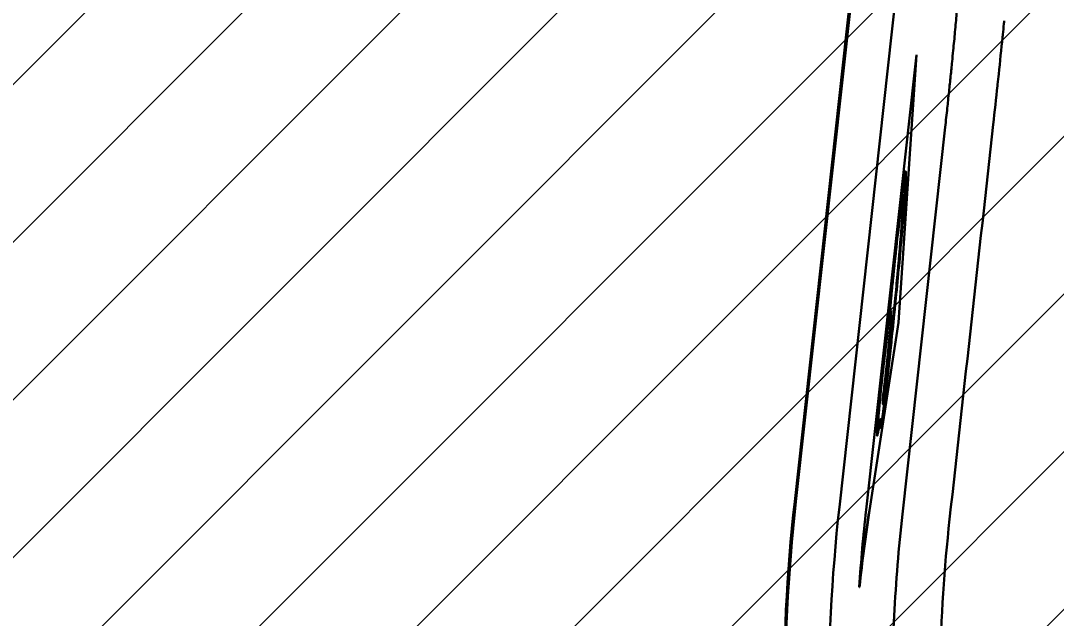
# Model space of a CAD drawing. Header units: millimetres. Extents: x 14 to 2348, y 26 to 1654.
# Drawn here: x 439.1 to 501.1, y 1035.6 to 1071.4 of the extents above; entities that cross this region are included whole.
import ezdxf

# ---------------------------------------------------------------- set-up
doc = ezdxf.new("R2010")
doc.units = ezdxf.units.MM
doc.header["$LTSCALE"] = 4
for name, color, linetype, lineweight in [('可見邊線(ISO)', 7, 'Continuous', 30), ('標註(ISO)', 7, 'Continuous', 9), ('草圖幾何圖形(ISO)', 7, 'Continuous', 30)]:
    doc.layers.add(name, color=color, linetype=linetype, lineweight=lineweight)
doc.layers.add('填充線', color=7, linetype='Continuous', lineweight=9, true_color=0x1e1e47)
doc.styles.add('temp', font='')
doc.styles.get('temp').set_extended_font_data('PMingLiU')
doc.dimstyles.new('工研院N500', dxfattribs={"dimscale": 4, "dimtxt": 3, "dimasz": 2.5, "dimexe": 1, "dimexo": 1, "dimgap": 0.762, "dimtad": 1, "dimdec": 3, "dimrnd": 1e-08, "dimdsep": 46, "dimtxsty": 'temp', "dimcen": 0.09, "dimdle": 10, "dimclrd": 1, "dimclre": 1, "dimclrt": 7, "dimazin": 2, "dimtfac": 0.666667, "dimtdec": 3, "dimtmove": 0, "dimatfit": 3, "dimfxl": 1, "dimtolj": 1, "dimlwd": 15, "dimlwe": 15, "dimarcsym": 0})

# ---------------------------------------------------------------- blocks, each defined once
blk = doc.blocks.new('*D74')
at = {"layer": 'Defpoints', "color": 0, "linetype": 'Continuous', "transparency": 16777216}
for p in [(292.631, 1090.8), (528.152, 981.463), (528.152, 841.162), (421.12, 751.351)]:
    blk.add_point(p, dxfattribs=at)
at = {"layer": '標註(ISO)', "color": 1, "linetype": 'Continuous', "lineweight": 15, "transparency": 16777216}
for p, q in [((528.152, 985.463), (528.152, 1188.366)), ((418.056, 748.78), (262.178, 617.983))]:
    blk.add_line(p, q, dxfattribs=at)
blk.add_arc((528.152, 841.162), 343.204, 91.6695, 218.3305, dxfattribs=at)
at = {"layer": '標註(ISO)', "color": 1, "linetype": 'Continuous', "transparency": 16777216}
for points in [[(518.129, 1185.887), (518.177, 1182.554), (528.152, 1184.366)], [(260.219, 629.36), (257.635, 627.255), (265.242, 620.554)]]:
    blk.add_solid(points, dxfattribs=at)
at = {"layer": '標註(ISO)', "color": 7, "linetype": 'Continuous', "lineweight": 18, "transparency": 16777216, "insert": (196.505, 980.858), "char_height": 12, "attachment_point": 1, "rotation": 65, "style": 'temp'}
blk.add_mtext('\\A1;130°', dxfattribs=at)
blk = doc.blocks.new('*D76')
at = {"layer": 'Defpoints', "color": 0, "linetype": 'Continuous', "transparency": 16777216}
for p in [(384.256, 1106.692), (528.152, 983.117), (528.152, 981.017), (526.996, 979.264)]:
    blk.add_point(p, dxfattribs=at)
at = {"layer": '標註(ISO)', "color": 1, "linetype": 'Continuous', "lineweight": 15, "transparency": 16777216}
blk.add_line((524.794, 975.924), (420.78, 818.179), dxfattribs=at)
blk.add_arc((528.152, 981.017), 191.051, 92.99933, 233.60067, dxfattribs=at)
at = {"layer": '標註(ISO)', "color": 1, "linetype": 'Continuous', "transparency": 16777216}
for points in [[(518.112, 1173.472), (518.199, 1170.14), (528.152, 1172.067)], [(415.734, 828.607), (413.827, 825.873), (422.982, 821.519)]]:
    blk.add_solid(points, dxfattribs=at)
at = {"layer": '標註(ISO)', "color": 7, "linetype": 'Continuous', "lineweight": 18, "transparency": 16777216, "insert": (323.589, 1021.666), "char_height": 12, "attachment_point": 1, "rotation": 73.3, "style": 'temp'}
blk.add_mtext('\\A1;146.6°', dxfattribs=at)

msp = doc.modelspace()

# ---------------------------------------------------------------- hatches: boundary and pattern name
at = {"layer": '填充線'}
h = msp.add_hatch(dxfattribs=at)
h.set_pattern_fill('ANSI31', color=256, scale=53.34, style=0)
h.set_pattern_definition([(45, (-13.047, 389.5956), (-4.714634, 4.714634), [])])
edge = h.paths.add_edge_path()
edge.add_arc((421.12008, 751.35132), 140, 73.4166874, 220)
edge.add_arc((528.3663, 841.34159), 280, -40, 220, ccw=False)
edge.add_arc((635.61252, 751.35132), 140, 320, 466.5833126)
edge.add_arc((528.3663, 841.34159), 80.5, 33.2916563, 146.7083437)

# ---------------------------------------------------------------- linework, layer by layer
at = {"layer": '可見邊線(ISO)'}
for p, q in [((494.15492, 1121.67074), (485.40549, 1042.62418)), ((485.47837, 1042.61612), (494.22869, 1121.67074)), ((488.08118, 1042.29136), (496.45244, 1117.92143)), ((492.69132, 1069.33265), (489.67863, 1042.11454)), ((491.61104, 1053.33065), (492.69132, 1069.33265)), ((492.70541, 1069.33265), (491.62513, 1053.33065)), ((492.69132, 1069.33265), (492.70541, 1069.33265)), ((494.4157, 1065.00989), (491.85482, 1041.87366)), ((491.89832, 1060.88796), (491.91241, 1060.88796)), ((489.87645, 1042.09264), (491.61104, 1053.33065)), ((491.62513, 1053.33065), (489.8903, 1042.09111)), ((491.04203, 1053.32954), (491.05612, 1053.32954)), ((491.61104, 1053.33065), (491.62513, 1053.33065)), ((490.68347, 1048.4411), (490.69756, 1048.4411)), ((490.52417, 1047.55229), (490.53827, 1047.55229)), ((489.27266, 1037.50645), (489.28669, 1037.50645))]:
    msp.add_line(p, q, dxfattribs=at)
for centre, radius, start, end in [((592.47857, 1030.77258), 107.72699, 173.6838118, 187.501252), ((592.47857, 1030.77258), 107.65367, 173.6838118, 187.501252), ((592.47847, 1030.7359), 105.03486, 173.6837967, 187.5012503), ((592.47848, 1030.7359), 103.42766, 173.6837973, 176.2466386)]:
    msp.add_arc(centre, radius, start, end, dxfattribs=at)
for centre, major_axis, ratio, start_param, end_param in [((496.84051, 1065.24893), (1.93078, 17.44361), 0.02617685, 5.02447097, 5.06219108), ((496.83761, 1065.23259), (1.93564, 17.48749), 0.02617716, 4.84897184, 4.88500494), ((497.18216, 1066.23556), (1.34948, 12.37325), 0.01829347, 4.81569072, 4.82191138), ((592.47847, 1026.22613), (-0.01127, -103.91721), 0.99905785, 4.55921353, 4.60373188), ((592.47847, 1026.22673), (-0.01127, -103.90318), 0.99905785, 4.55921353, 4.60372303)]:
    msp.add_ellipse(centre, major_axis=major_axis, ratio=ratio, start_param=start_param, end_param=end_param, dxfattribs=at)
for points, knots in [([(494.4157, 1065.00989), (494.45773, 1065.38962), (494.51596, 1065.92237), (494.59227, 1066.634), (494.66019, 1067.27516), (494.74142, 1068.05654), (494.82391, 1068.8699), (494.89282, 1069.56596), (494.93193, 1069.96944), (494.96742, 1070.33964), (495.00301, 1070.71511), (495.05359, 1071.26206), (495.08601, 1071.62285), (495.11457, 1071.94612), (495.14018, 1072.2403), (495.17709, 1072.67803), (495.20135, 1072.97831), (495.22338, 1073.25873), (495.24235, 1073.50686), (495.265, 1073.82013), (495.28353, 1074.09403), (495.29754, 1074.31766), (495.3082, 1074.50311), (495.31668, 1074.66544), (495.32118, 1074.76381), (495.32323, 1074.81248)], [0, 0, 0, 0, 0.0903732, 0.12674796, 0.17067694, 0.2452693, 0.31828132, 0.37537814, 0.42599831, 0.42628606, 0.4761967, 0.53003816, 0.58388093, 0.58524662, 0.63050303, 0.67754144, 0.73187261, 0.73802969, 0.78234071, 0.82813653, 0.86901751, 0.90653471, 0.9380855, 0.96788762, 1, 1, 1, 1]), ([(497.93118, 1071.17958), (497.93426, 1071.2119), (497.93734, 1071.24418), (497.94351, 1071.30867), (497.9466, 1071.34088), (497.94968, 1071.37305)], [0, 0, 0, 0, 0.0148093487, 0.0148093487, 0.0296187928, 0.0296187928, 0.0296187928, 0.0296187928]), ([(497.84947, 1070.3838), (497.85254, 1070.41271), (497.85562, 1070.4416), (497.86176, 1070.49925), (497.86483, 1070.528), (497.8679, 1070.55673)], [0.0000010475, 0.0000010475, 0.0000010475, 0.0000010475, 0.0130505413, 0.0130505413, 0.0260608128, 0.0260608128, 0.0260608128, 0.0260608128]), ([(490.90555, 1052.35275), (490.9056, 1052.3532), (490.90565, 1052.35365), (490.90691, 1052.36564), (490.90814, 1052.37807), (490.9169, 1052.47142), (490.92082, 1052.51239), (490.93947, 1052.70344), (490.95058, 1052.8231), (490.96876, 1053.0146), (490.97964, 1053.12592), (491.0557, 1053.91293), (491.07234, 1054.08607), (491.10858, 1054.45542), (491.11989, 1054.5685), (491.19007, 1055.26742), (491.21796, 1055.55297), (491.29506, 1056.29415), (491.30948, 1056.43248), (491.35024, 1056.82554), (491.36359, 1056.95584), (491.41672, 1057.45218), (491.42869, 1057.56715), (491.46118, 1057.85904), (491.46468, 1057.8906), (491.47369, 1057.97224), (491.47777, 1058.00919), (491.48552, 1058.07918), (491.48941, 1058.1143), (491.51316, 1058.32791), (491.52006, 1058.38765), (491.55967, 1058.73475), (491.56939, 1058.82153), (491.59192, 1059.02402), (491.59653, 1059.06622), (491.65972, 1059.58972), (491.69985, 1059.91375), (491.74996, 1060.32783), (491.75874, 1060.39932), (491.77321, 1060.51992), (491.77938, 1060.57144), (491.7945, 1060.6916), (491.79854, 1060.7171), (491.81048, 1060.79998), (491.81499, 1060.83283), (491.83432, 1060.9765), (491.8466, 1061.06766), (491.86634, 1061.2097), (491.8745, 1061.26903), (491.89406, 1061.41449), (491.90955, 1061.52999), (491.93932, 1061.73425), (491.94757, 1061.77914), (491.97628, 1061.92665), (491.9996, 1062.06457), (492.03521, 1062.27134), (492.04517, 1062.32596), (492.063, 1062.38923), (492.06105, 1062.32417), (492.06316, 1062.05844), (492.06835, 1062.01995), (492.04239, 1061.53301), (492.03663, 1061.38553), (492.01973, 1061.11392), (492.01019, 1060.99151), (491.98162, 1060.60724), (491.97727, 1060.52733), (491.95107, 1060.15624), (491.94099, 1060.04128), (491.91097, 1059.6849), (491.90554, 1059.61644), (491.85212, 1058.96316), (491.83389, 1058.75221), (491.77933, 1058.13011), (491.72003, 1057.44332), (491.64307, 1056.60719), (491.5741, 1055.90643), (491.43505, 1054.48357), (491.4184, 1054.30297), (491.34172, 1053.54084), (491.25643, 1052.7344), (491.19368, 1052.13374), (491.16111, 1051.82194), (491.14042, 1051.62566), (491.13891, 1051.61147), (491.13364, 1051.56155), (491.13171, 1051.54315), (491.12374, 1051.46738), (491.12355, 1051.46542), (491.11992, 1051.43294), (491.1181, 1051.41664), (491.11221, 1051.36342), (491.10812, 1051.32617), (491.09897, 1051.24368), (491.09396, 1051.19832), (491.08233, 1051.0932), (491.07323, 1051.01087), (491.05171, 1050.81713), (491.04881, 1050.7926), (491.02628, 1050.59974), (491.01362, 1050.49087), (490.98889, 1050.27823), (490.97352, 1050.14576), (490.95558, 1049.99342), (490.9508, 1049.95485), (490.91437, 1049.65289), (490.90889, 1049.60733), (490.89344, 1049.47925), (490.89115, 1049.46025), (490.86533, 1049.24604), (490.84504, 1049.07708), (490.82882, 1048.94348), (490.82584, 1048.9192), (490.81505, 1048.82897), (490.81016, 1048.7877), (490.79989, 1048.70148), (490.79541, 1048.66415), (490.78727, 1048.5991), (490.78605, 1048.59229), (490.77841, 1048.53875), (490.7747, 1048.51108), (490.76555, 1048.4452), (490.76293, 1048.42681), (490.7542, 1048.36446), (490.75078, 1048.33967), (490.74078, 1048.26781), (490.73839, 1048.25083), (490.72425, 1048.1494), (490.7172, 1048.09881), (490.7047, 1048.00926), (490.69923, 1047.96975), (490.69205, 1047.91844), (490.69007, 1047.90433), (490.67698, 1047.81095), (490.6717, 1047.77348), (490.65421, 1047.64672), (490.65372, 1047.64264), (490.64109, 1047.57139), (490.63302, 1047.52581), (490.61916, 1047.44711), (490.6136, 1047.41596), (490.60416, 1047.36225), (490.60041, 1047.34084), (490.58972, 1047.28029), (490.58794, 1047.27095), (490.58122, 1047.23266), (490.57826, 1047.21494), (490.56679, 1047.14753), (490.56124, 1047.1158), (490.55507, 1047.0898), (490.55406, 1047.08992), (490.55006, 1047.08096), (490.54823, 1047.07469), (490.54468, 1047.0624), (490.54307, 1047.05678), (490.5397, 1047.04688), (490.53817, 1047.04273), (490.53302, 1047.02663), (490.53187, 1047.02007), (490.52802, 1047.01509), (490.52606, 1047.01639), (490.52304, 1047.01927), (490.52244, 1047.02013), (490.51988, 1047.0205), (490.51844, 1047.01791), (490.51279, 1047.0135), (490.51403, 1047.02542), (490.51304, 1047.0497), (490.51261, 1047.05526), (490.51056, 1047.08876), (490.50935, 1047.11634), (490.50783, 1047.1522), (490.50778, 1047.16115), (490.50689, 1047.18062), (490.5062, 1047.1833), (490.50514, 1047.19805), (490.50675, 1047.2108), (490.51649, 1047.38082), (490.52025, 1047.44196), (490.52202, 1047.48309), (490.52273, 1047.50891), (490.52315, 1047.52002), (490.52303, 1047.52451), (490.52366, 1047.5387), (490.52405, 1047.54477), (490.52428, 1047.55041), (490.52431, 1047.55173), (490.52418, 1047.55247), (490.52408, 1047.55229), (490.52369, 1047.55042), (490.5234, 1047.54867), (490.52223, 1047.54059), (490.52108, 1047.53176), (490.51591, 1047.49149), (490.51415, 1047.47673), (490.50658, 1047.42402), (490.50463, 1047.41106), (490.49647, 1047.35153), (490.49201, 1047.31731), (490.47991, 1047.23113), (490.47781, 1047.22545), (490.4641, 1047.15105), (490.45308, 1047.07905), (490.44057, 1047.00574), (490.43908, 1046.99687), (490.42614, 1046.91927), (490.41334, 1046.8426), (490.3952, 1046.73569), (490.39368, 1046.73553), (490.3835, 1046.70315), (490.38231, 1046.69845), (490.37663, 1046.67952), (490.37426, 1046.67499), (490.36633, 1046.63769), (490.36233, 1046.61152), (490.35208, 1046.55635), (490.35187, 1046.57048), (490.34798, 1046.58038), (490.34631, 1046.57547), (490.34245, 1046.56836), (490.34108, 1046.56696), (490.34046, 1046.58918), (490.34282, 1046.6141), (490.34457, 1046.68565), (490.34477, 1046.70541), (490.34744, 1046.79699), (490.34968, 1046.8395), (490.35115, 1046.8926), (490.35127, 1046.90413), (490.3528, 1047.01412), (490.36001, 1047.08204), (490.3799, 1047.3488), (490.38409, 1047.40283), (490.39192, 1047.50888), (490.39611, 1047.56533), (490.40378, 1047.66175), (490.40344, 1047.66186), (490.40553, 1047.69345), (490.40665, 1047.70836), (490.41234, 1047.77201), (490.41727, 1047.82005), (490.42143, 1047.86272), (490.42207, 1047.86961), (490.43601, 1048.01961), (490.44969, 1048.15775), (490.46801, 1048.35622), (490.47116, 1048.39134), (490.48477, 1048.53614), (490.49355, 1048.62022), (490.50861, 1048.77332), (490.51362, 1048.82925), (490.51832, 1048.88646), (490.51905, 1048.8951), (490.52124, 1048.91848), (490.5225, 1048.93028), (490.52419, 1048.94634), (490.52465, 1048.95072), (490.52527, 1048.95704), (490.52549, 1048.95932), (490.52585, 1048.96346), (490.52596, 1048.96509), (490.52611, 1048.96795), (490.52611, 1048.96894), (490.52588, 1048.97065), (490.52543, 1048.9697), (490.52477, 1048.96928), (490.52454, 1048.96944), (490.52449, 1048.97195), (490.52452, 1048.97324), (490.52475, 1048.977), (490.52491, 1048.97904), (490.5254, 1048.98453), (490.52572, 1048.98784), (490.52669, 1048.99735), (490.52743, 1049.00418), (490.52971, 1049.0246), (490.53143, 1049.0395), (490.53444, 1049.06612), (490.53563, 1049.07683), (490.54062, 1049.12454), (490.54134, 1049.13828), (490.55865, 1049.30153), (490.56512, 1049.36086), (490.58046, 1049.5024), (490.58931, 1049.58908), (490.60404, 1049.72879), (490.60977, 1049.78257), (490.62313, 1049.90858), (490.63068, 1049.98172), (490.64428, 1050.10979), (490.65079, 1050.17068), (490.65957, 1050.25431), (490.66132, 1050.27132), (490.66335, 1050.29084), (490.6635, 1050.29208), (490.66433, 1050.29999), (490.66466, 1050.30326), (490.66554, 1050.31141), (490.66595, 1050.31501), (490.66824, 1050.33441), (490.6701, 1050.35021), (490.6765, 1050.40725), (490.6813, 1050.44706), (490.69265, 1050.54205), (490.69939, 1050.6011), (490.72508, 1050.82687), (490.74018, 1050.95784), (490.75689, 1051.10223), (490.75794, 1051.11139), (490.76454, 1051.16851), (490.76992, 1051.21519), (490.77755, 1051.28131), (490.77974, 1051.29956), (490.78637, 1051.35431), (490.79304, 1051.41045), (490.79885, 1051.45859), (490.79983, 1051.4666), (490.8044, 1051.50397), (490.80839, 1051.53687), (490.83867, 1051.78875), (490.86765, 1052.03126), (490.88645, 1052.18696), (490.88705, 1052.19184), (490.89043, 1052.21997), (490.89154, 1052.22918), (490.89424, 1052.25171), (490.89592, 1052.26538), (490.89747, 1052.27964), (490.89934, 1052.29682), (490.90126, 1052.31412), (490.90393, 1052.33785), (490.90469, 1052.34458), (490.90555, 1052.35275)], [-7.22524628, -7.22524628, -7.22524628, -7.22524628, -7.22509149, -7.22509149, -7.22115793, -7.22115793, -7.20175828, -7.20175828, -7.17779254, -7.17779254, -7.15186237, -7.15186237, -7.13066235, -7.13066235, -7.11368679, -7.11368679, -7.0361332, -7.0361332, -7.02060948, -7.02060948, -6.99151465, -6.99151465, -6.96748737, -6.96748737, -6.96160998, -6.96160998, -6.959036, -6.959036, -6.9564325, -6.9564325, -6.94347904, -6.94347904, -6.92498424, -6.92498424, -6.90585357, -6.90585357, -6.87278357, -6.87278357, -6.86583337, -6.86583337, -6.86167212, -6.86167212, -6.85495128, -6.85495128, -6.85000276, -6.85000276, -6.84177357, -6.84177357, -6.83632462, -6.83632462, -6.8293546, -6.8293546, -6.82158941, -6.82158941, -6.80598436, -6.80598436, -6.79751167, -6.79751167, -6.78284691, -6.78284691, -6.76456646, -6.76456646, -6.75255738, -6.75255738, -6.74220102, -6.74220102, -6.72365425, -6.72365425, -6.70160639, -6.70160639, -6.6819925, -6.6819925, -6.63242636, -6.63242636, -6.59752685, -6.59752685, -6.53117, -6.53117, -6.44462612, -6.44462612, -6.33363365, -6.33363365, -6.30024594, -6.30024594, -6.29168628, -6.29168628, -6.28726726, -6.28726726, -6.27191121, -6.27191121, -6.25699101, -6.25699101, -6.2240673, -6.2240673, -6.18536384, -6.18536384, -6.135937, -6.135937, -6.04086996, -6.04086996, -5.96095033, -5.96095033, -5.71096528, -5.71096528, -5.45296736, -5.45296736, -5.36934769, -5.36934769, -5.35199733, -5.35199733, -5.22290582, -5.22290582, -5.17501872, -5.17501872, -5.13899416, -5.13899416, -5.09773553, -5.09773553, -5.03970916, -5.03970916, -4.98682061, -4.98682061, -4.94997929, -4.94997929, -4.9158181, -4.9158181, -4.87585953, -4.87585953, -4.83760051, -4.83760051, -4.80912404, -4.80912404, -4.8003607, -4.8003607, -4.73636534, -4.73636534, -4.69277018, -4.69277018, -4.61884878, -4.61884878, -4.56927626, -4.56927626, -4.53773453, -4.53773453, -4.47852486, -4.47852486, -4.41922231, -4.41922231, -4.31530257, -4.31530257, -4.24089548, -4.24089548, -4.17267064, -4.17267064, -4.13318732, -4.13318732, -4.10250237, -4.10250237, -4.03997552, -4.03997552, -3.98646563, -3.98646563, -3.94762678, -3.94762678, -3.88792228, -3.88792228, -3.72892016, -3.72892016, -3.67603531, -3.67603531, -3.53334591, -3.53334591, -3.49548173, -3.49548173, -3.44900288, -3.44900288, -3.3420052, -3.3420052, -3.31867736, -3.31867736, -3.30276531, -3.30276531, -3.26427939, -3.26427939, -3.24045535, -3.24045535, -3.22989185, -3.22989185, -3.22203964, -3.22203964, -3.21359643, -3.21359643, -3.19598258, -3.19598258, -3.14736666, -3.14736666, -3.12482239, -3.12482239, -3.10010727, -3.10010727, -3.05294609, -3.05294609, -2.98191089, -2.98191089, -2.95858401, -2.95858401, -2.89935848, -2.89935848, -2.78131461, -2.78131461, -2.73326095, -2.73326095, -2.62359688, -2.62359688, -2.51148868, -2.51148868, -2.31472691, -2.31472691, -2.16221583, -2.16221583, -2.04226822, -2.04226822, -1.86907066, -1.86907066, -1.80303307, -1.80303307, -1.69683226, -1.69683226, -1.6501383, -1.6501383, -1.37585207, -1.37585207, -1.31232626, -1.31232626, -1.24430802, -1.24430802, -1.20843942, -1.20843942, -1.1866451, -1.1866451, -1.14996361, -1.14996361, -1.13655146, -1.13655146, -0.95259594, -0.95259594, -0.89893314, -0.89893314, -0.77068922, -0.77068922, -0.68466747, -0.68466747, -0.66785978, -0.66785978, -0.64400939, -0.64400939, -0.63458254, -0.63458254, -0.62869322, -0.62869322, -0.62249799, -0.62249799, -0.61436948, -0.61436948, -0.59717489, -0.59717489, -0.58540944, -0.58540944, -0.57950926, -0.57950926, -0.57509918, -0.57509918, -0.57036303, -0.57036303, -0.56274376, -0.56274376, -0.54910598, -0.54910598, -0.53810229, -0.53810229, -0.50227688, -0.50227688, -0.48514176, -0.48514176, -0.45689913, -0.45689913, -0.44123435, -0.44123435, -0.4194826, -0.4194826, -0.40454233, -0.40454233, -0.3968207, -0.3968207, -0.39090494, -0.39090494, -0.38631814, -0.38631814, -0.38109803, -0.38109803, -0.36222741, -0.36222741, -0.3153053, -0.3153053, -0.25085996, -0.25085996, -0.16401989, -0.16401989, -0.15638201, -0.15638201, -0.12527099, -0.12527099, -0.11310201, -0.11310201, -0.08869047, -0.08869047, -0.07753158, -0.07753158, -0.05901798, -0.05901798, -0.01997767, -0.01997767, -0.0106361, -0.0106361, -0.00616196, -0.00616196, 0, 0, 0, 0.00742167, 0.00742167, 0.01026098, 0.01026098, 0.01026098, 0.01026098]), ([(492.06118, 1062.33023), (492.05693, 1062.31102), (492.05169, 1062.28334), (492.02486, 1062.13262), (492.00809, 1062.01866), (491.9637, 1061.78909), (491.95561, 1061.75355), (491.92123, 1061.51088), (491.91189, 1061.44213), (491.89245, 1061.29785), (491.88131, 1061.21608), (491.84231, 1060.9351), (491.83403, 1060.86722), (491.81286, 1060.71773), (491.80943, 1060.69955), (491.78987, 1060.54195), (491.7826, 1060.48052), (491.7704, 1060.37953), (491.76485, 1060.33445), (491.73366, 1060.07687), (491.70822, 1059.86958), (491.67365, 1059.58628), (491.66388, 1059.50615), (491.62406, 1059.17872), (491.61377, 1059.09177), (491.59952, 1058.96618), (491.59428, 1058.91811), (491.56444, 1058.65229), (491.54639, 1058.49521), (491.52922, 1058.34432), (491.52116, 1058.27325), (491.493, 1058.0197), (491.48494, 1057.94634), (491.4694, 1057.80613), (491.46415, 1057.75929), (491.43733, 1057.51754), (491.43334, 1057.47601), (491.4039, 1057.20076), (491.3995, 1057.15973), (491.37537, 1056.93461), (491.37459, 1056.92577), (491.32241, 1056.42024), (491.30147, 1056.22082), (491.25323, 1055.75535), (491.23492, 1055.57535), (491.19682, 1055.19547), (491.18514, 1055.07849), (491.14162, 1054.64397), (491.13027, 1054.53264), (491.08176, 1054.03871), (491.05435, 1053.75324), (490.98206, 1053.005), (490.97975, 1052.98226), (490.95938, 1052.7667), (490.94786, 1052.64449), (490.92552, 1052.41838), (490.92488, 1052.40434), (490.92052, 1052.3611), (490.92007, 1052.35677), (490.91964, 1052.35275)], [1.582168317, 1.582168317, 1.582168317, 1.582168317, 1.584065185, 1.584065185, 1.590356945, 1.590356945, 1.59337957, 1.59337957, 1.594482084, 1.594482084, 1.596005158, 1.596005158, 1.599963267, 1.599963267, 1.603116679, 1.603116679, 1.604835753, 1.604835753, 1.606290623, 1.606290623, 1.612910725, 1.612910725, 1.615234157, 1.615234157, 1.623086915, 1.623086915, 1.6287942, 1.6287942, 1.637933599, 1.637933599, 1.642076472, 1.642076472, 1.644986477, 1.644986477, 1.647778314, 1.647778314, 1.657791125, 1.657791125, 1.659585107, 1.659585107, 1.668626084, 1.668626084, 1.683636256, 1.683636256, 1.700669068, 1.700669068, 1.708348507, 1.708348507, 1.727664933, 1.727664933, 1.751359861, 1.751359861, 1.770651522, 1.770651522, 1.795693272, 1.795693272, 1.813907203, 1.813907203, 1.816178528, 1.816178528, 1.816178528, 1.816178528]), ([(490.67543, 1048.70785), (490.67541, 1048.70763), (490.67544, 1048.70727), (490.67547, 1048.70657), (490.67543, 1048.7055), (490.6754, 1048.70325), (490.67543, 1048.70162), (490.67567, 1048.69501), (490.67602, 1048.6901), (490.67616, 1048.68575), (490.67612, 1048.68367), (490.67617, 1048.68072), (490.67622, 1048.67916), (490.67638, 1048.67471), (490.67654, 1048.6711), (490.67668, 1048.66734), (490.67676, 1048.66629), (490.67661, 1048.66226), (490.67655, 1048.66023), (490.67685, 1048.64196), (490.67751, 1048.62156), (490.67894, 1048.5786), (490.68038, 1048.54207), (490.68133, 1048.51556), (490.68148, 1048.49969), (490.68266, 1048.47481), (490.68286, 1048.47148), (490.6829, 1048.44867), (490.68287, 1048.44309), (490.68369, 1048.43954), (490.68475, 1048.44453), (490.69263, 1048.4803), (490.69693, 1048.49145), (490.70386, 1048.51682), (490.70522, 1048.52235), (490.71091, 1048.54366), (490.71472, 1048.55782), (490.72357, 1048.59295), (490.7239, 1048.59055), (490.73128, 1048.61287), (490.75046, 1048.74191), (490.77112, 1048.87136), (490.77101, 1048.8701), (490.78203, 1048.94269), (490.78713, 1048.97265), (490.79477, 1049.01868), (490.7969, 1049.03194), (490.80077, 1049.0588), (490.80202, 1049.06881), (490.80365, 1049.08182), (490.80386, 1049.08343), (490.8104, 1049.1349), (490.81645, 1049.18271), (490.82771, 1049.2717), (490.8299, 1049.2889), (490.8444, 1049.40325), (490.84993, 1049.44689), (490.86045, 1049.52983), (490.86067, 1049.53158), (490.87096, 1049.6128), (490.87837, 1049.67128), (490.9056, 1049.88596), (490.90619, 1049.8852), (490.91819, 1049.98986), (490.91856, 1049.99305), (490.92152, 1050.01889), (490.92401, 1050.04054), (490.92873, 1050.08172), (490.93097, 1050.10124), (490.93457, 1050.13264), (490.93589, 1050.14413), (490.93918, 1050.17279), (490.94008, 1050.18065), (490.94262, 1050.20272), (490.94364, 1050.21166), (490.96651, 1050.41098), (490.988, 1050.59847), (491.01202, 1050.80729), (491.01451, 1050.82895), (491.02427, 1050.91414), (491.02749, 1050.94285), (491.03278, 1050.98875), (491.03418, 1051.00065), (491.03984, 1051.0495), (491.04163, 1051.06584), (491.04468, 1051.09247), (491.0451, 1051.09583), (491.04683, 1051.11071), (491.04759, 1051.11834), (491.04946, 1051.13591), (491.04971, 1051.13828), (491.05305, 1051.16939), (491.06579, 1051.28906), (491.0738, 1051.36437), (491.07558, 1051.3811), (491.08027, 1051.42509), (491.08317, 1051.45231), (491.1145, 1051.74667), (491.12773, 1051.87071), (491.13915, 1051.9778), (491.14114, 1051.99646), (491.14995, 1052.07915), (491.15331, 1052.11071), (491.16068, 1052.17996), (491.16397, 1052.21088), (491.17422, 1052.30701), (491.1765, 1052.32836), (491.18515, 1052.40972), (491.18857, 1052.44195), (491.20416, 1052.5885), (491.21219, 1052.66332), (491.2309, 1052.83815), (491.24184, 1052.94983), (491.25695, 1053.09945), (491.26082, 1053.13775), (491.26964, 1053.22505), (491.27302, 1053.25853), (491.28042, 1053.33187), (491.28161, 1053.34357), (491.30836, 1053.60841), (491.32965, 1053.81934), (491.36147, 1054.13432), (491.36192, 1054.13902), (491.37051, 1054.22398), (491.37346, 1054.25311), (491.37948, 1054.31262), (491.38071, 1054.32485), (491.38794, 1054.39662), (491.38993, 1054.41643), (491.39485, 1054.46499), (491.39607, 1054.47689), (491.39768, 1054.49308), (491.39781, 1054.49483), (491.40243, 1054.54328), (491.40431, 1054.56284), (491.40667, 1054.5876), (491.40688, 1054.58985), (491.40758, 1054.59719), (491.40786, 1054.60008), (491.41192, 1054.64262), (491.4152, 1054.67699), (491.41905, 1054.71735), (491.4194, 1054.72104), (491.42077, 1054.73534), (491.42098, 1054.7376), (491.42272, 1054.75575), (491.42338, 1054.76275), (491.42614, 1054.79166), (491.42823, 1054.81357), (491.43118, 1054.84441), (491.43245, 1054.85779), (491.43519, 1054.88649), (491.43676, 1054.90294), (491.46258, 1055.17344), (491.48673, 1055.4268), (491.52048, 1055.78026), (491.5223, 1055.79914), (491.53402, 1055.92191), (491.53935, 1055.97801), (491.54685, 1056.05652), (491.54771, 1056.06546), (491.55131, 1056.1032), (491.55288, 1056.11977), (491.55637, 1056.15621), (491.55717, 1056.16436), (491.56184, 1056.21443), (491.56769, 1056.28214), (491.57969, 1056.41743), (491.58156, 1056.43774), (491.58917, 1056.5228), (491.59266, 1056.56214), (491.60291, 1056.67776), (491.61255, 1056.78699), (491.66101, 1057.3322), (491.67681, 1057.49917), (491.71191, 1057.91856), (491.71891, 1058.0041), (491.7467, 1058.34288), (491.76745, 1058.58668), (491.80439, 1059.0386), (491.81332, 1059.16248), (491.84067, 1059.54398), (491.85271, 1059.70951), (491.8766, 1060.039), (491.87838, 1060.08862), (491.89178, 1060.3459), (491.89775, 1060.44041), (491.91963, 1060.79057), (491.90993, 1060.72369), (491.90411, 1060.83014), (491.90359, 1060.85109), (491.89877, 1060.92183), (491.89085, 1060.86773), (491.87367, 1060.78956), (491.87105, 1060.7805), (491.85556, 1060.70871), (491.83548, 1060.57132), (491.80848, 1060.4026), (491.80003, 1060.34916), (491.77518, 1060.16729), (491.76362, 1060.07777), (491.73755, 1059.8771), (491.73431, 1059.85269), (491.7239, 1059.77359), (491.72202, 1059.75931), (491.71422, 1059.69973), (491.70916, 1059.66133), (491.69838, 1059.57925), (491.69246, 1059.53321), (491.68568, 1059.48251), (491.68479, 1059.47585), (491.68264, 1059.45897), (491.68191, 1059.45213), (491.67652, 1059.40547), (491.67441, 1059.38754), (491.67193, 1059.3663), (491.67157, 1059.36317), (491.66922, 1059.34291), (491.66812, 1059.33348), (491.66576, 1059.31327), (491.66515, 1059.30801), (491.66007, 1059.26429), (491.65679, 1059.23611), (491.64788, 1059.15951), (491.64533, 1059.13755), (491.62945, 1059.00107), (491.62358, 1058.95069), (491.59066, 1058.66756), (491.55028, 1058.32497), (491.52567, 1058.10339), (491.52335, 1058.08238), (491.51792, 1058.0333), (491.51496, 1058.00666), (491.51012, 1057.96289), (491.50904, 1057.95296), (491.49557, 1057.82898), (491.49086, 1057.78553), (491.48348, 1057.71744), (491.48185, 1057.70251), (491.46675, 1057.56326), (491.45589, 1057.46306), (491.4377, 1057.29576), (491.43046, 1057.22882), (491.41506, 1057.08615), (491.40655, 1057.00959), (491.39179, 1056.87293), (491.39002, 1056.85396), (491.37848, 1056.74166), (491.3771, 1056.72841), (491.36863, 1056.64572), (491.36558, 1056.61602), (491.35863, 1056.5483), (491.35474, 1056.51035), (491.31642, 1056.13671), (491.28116, 1055.79566), (491.24271, 1055.40545), (491.23691, 1055.34655), (491.22829, 1055.259), (491.22539, 1055.22953), (491.20153, 1054.98747), (491.1878, 1054.84798), (491.17788, 1054.74738), (491.17433, 1054.71128), (491.16569, 1054.62354), (491.16334, 1054.60027), (491.15842, 1054.54939), (491.15686, 1054.53282), (491.14978, 1054.45843), (491.14466, 1054.40522), (491.13159, 1054.26839), (491.12784, 1054.22941), (491.11842, 1054.1308), (491.11615, 1054.10677), (491.1007, 1053.94625), (491.09106, 1053.84618), (491.07798, 1053.70662), (491.07487, 1053.6733), (491.06715, 1053.59403), (491.06407, 1053.56418), (491.05821, 1053.50288), (491.05666, 1053.48471), (491.05216, 1053.43477), (491.04866, 1053.39995), (491.04434, 1053.35826), (491.04365, 1053.35154), (491.0428, 1053.34273), (491.04252, 1053.3397), (491.04211, 1053.33481), (491.04199, 1053.33303), (491.04187, 1053.33033), (491.04189, 1053.32955), (491.04221, 1053.32953), (491.04262, 1053.33106), (491.0444, 1053.34017), (491.04611, 1053.3504), (491.05829, 1053.42579), (491.07301, 1053.52903), (491.09983, 1053.69452), (491.10011, 1053.69554), (491.11025, 1053.76267), (491.11438, 1053.79032), (491.12847, 1053.87817), (491.1334, 1053.89846), (491.14192, 1053.91953), (491.14662, 1053.93359), (491.15607, 1053.96915), (491.15984, 1053.98181), (491.16467, 1053.99854), (491.16537, 1054.00126), (491.16787, 1054.01013), (491.16885, 1054.01341), (491.17089, 1054.02068), (491.17201, 1054.02509), (491.17405, 1054.03164), (491.17459, 1054.03302), (491.17628, 1054.04031), (491.17661, 1054.04191), (491.17683, 1054.04185)], [-7.08347706, -7.08347706, -7.08347706, -7.08347706, -7.08346476, -7.08346476, -7.08343044, -7.08343044, -7.08337057, -7.08337057, -7.08323753, -7.08323753, -7.0831746, -7.0831746, -7.08311812, -7.08311812, -7.08295861, -7.08295861, -7.08287311, -7.08287311, -7.08282383, -7.08282383, -7.08273741, -7.08273741, -7.08241156, -7.08241156, -7.08209071, -7.08209071, -7.08175822, -7.08175822, -7.08159805, -7.08159805, -7.08139195, -7.08139195, -7.08073201, -7.08073201, -7.08049687, -7.08049687, -7.08001162, -7.08001162, -7.0794211, -7.0794211, -7.07808883, -7.07808883, -7.07768907, -7.07768907, -7.077213, -7.077213, -7.0769922, -7.0769922, -7.07678342, -7.07678342, -7.07668615, -7.07668615, -7.07559825, -7.07559825, -7.07465751, -7.07465751, -7.07407793, -7.07407793, -7.07355707, -7.07355707, -7.07222219, -7.07222219, -7.06864521, -7.06864521, -7.06852174, -7.06852174, -7.06788502, -7.06788502, -7.06731091, -7.06731091, -7.06696155, -7.06696155, -7.06679539, -7.06679539, -7.06661379, -7.06661379, -7.06376594, -7.06376594, -7.06343465, -7.06343465, -7.06247078, -7.06247078, -7.06190002, -7.06190002, -7.0605009, -7.0605009, -7.05969153, -7.05969153, -7.05777729, -7.05777729, -7.05727385, -7.05727385, -7.05214466, -7.05214466, -7.0506816, -7.0506816, -7.0482999, -7.0482999, -7.0249281, -7.0249281, -6.95875997, -6.95875997, -6.90644722, -6.90644722, -6.84575932, -6.84575932, -6.74031755, -6.74031755, -6.66359987, -6.66359987, -6.44674703, -6.44674703, -5.977521, -5.977521, -5.82767537, -5.82767537, -5.69339305, -5.69339305, -5.50366964, -5.50366964, -4.75944679, -4.75944679, -4.39293914, -4.39293914, -4.18963604, -4.18963604, -3.99743286, -3.99743286, -3.89897499, -3.89897499, -3.82793157, -3.82793157, -3.7492682, -3.7492682, -3.69847755, -3.69847755, -3.68874369, -3.68874369, -3.68324098, -3.68324098, -3.66011293, -3.66011293, -3.65608022, -3.65608022, -3.65212008, -3.65212008, -3.64963738, -3.64963738, -3.6418604, -3.6418604, -3.63869352, -3.63869352, -3.63443545, -3.63443545, -3.56870855, -3.56870855, -3.54303592, -3.54303592, -3.52301004, -3.52301004, -3.50947362, -3.50947362, -3.49614052, -3.49614052, -3.48529784, -3.48529784, -3.44531552, -3.44531552, -3.41886288, -3.41886288, -3.40064851, -3.40064851, -3.35033426, -3.35033426, -3.16423373, -3.16423373, -3.10541259, -3.10541259, -2.98120517, -2.98120517, -2.85988973, -2.85988973, -2.77006018, -2.77006018, -2.68018528, -2.68018528, -2.57576509, -2.57576509, -2.25535096, -2.25535096, -2.18086676, -2.18086676, -1.91751205, -1.91751205, -1.81303128, -1.81303128, -1.49430186, -1.49430186, -1.29811527, -1.29811527, -1.14757187, -1.14757187, -0.99853017, -0.99853017, -0.95184911, -0.95184911, -0.86347562, -0.86347562, -0.76402584, -0.76402584, -0.74212193, -0.74212193, -0.70234039, -0.70234039, -0.67245813, -0.67245813, -0.65827747, -0.65827747, -0.64602058, -0.64602058, -0.63216835, -0.63216835, -0.59218099, -0.59218099, -0.55558436, -0.55558436, -0.50490094, -0.50490094, -0.39055169, -0.39055169, -0.37858091, -0.37858091, -0.36257604, -0.36257604, -0.34842115, -0.34842115, -0.34077149, -0.34077149, -0.33643981, -0.33643981, -0.32531195, -0.32531195, -0.31787587, -0.31787587, -0.30944152, -0.30944152, -0.30267812, -0.30267812, -0.30147629, -0.30147629, -0.30080385, -0.30080385, -0.29994457, -0.29994457, -0.29234274, -0.29234274, -0.29065665, -0.29065665, -0.2898459, -0.2898459, -0.28037691, -0.28037691, -0.2750616, -0.2750616, -0.26747028, -0.26747028, -0.26242821, -0.26242821, -0.25052887, -0.25052887, -0.23143813, -0.23143813, -0.21391792, -0.21391792, -0.18512602, -0.18512602, -0.17194844, -0.17194844, -0.15693983, -0.15693983, -0.14306661, -0.14306661, -0.1251422, -0.1251422, -0.12136838, -0.12136838, -0.11920457, -0.11920457, -0.11720023, -0.11720023, -0.11488376, -0.11488376, -0.11161385, -0.11161385, -0.10603929, -0.10603929, -0.07446093, -0.07446093, -0.06673402, -0.06673402, -0.06251511, -0.06251511, -0.05252541, -0.05252541, -0.04224317, -0.04224317, -0.0342766, -0.0342766, -0.02736514, -0.02736514, -0.01986676, -0.01986676, -0.01208929, -0.01208929, -0.00370213, -0.00370213, 0, 0, 0, 0]), ([(491.91242, 1060.88803), (491.91332, 1060.88798), (491.91412, 1060.8864), (491.91652, 1060.87456), (491.91726, 1060.85654), (491.91933, 1060.8065), (491.91986, 1060.79406), (491.92425, 1060.75808), (491.92601, 1060.748), (491.92666, 1060.72069), (491.92667, 1060.71235), (491.92625, 1060.69067), (491.92578, 1060.67743), (491.92287, 1060.61422), (491.91857, 1060.54889), (491.90633, 1060.35081), (491.90184, 1060.26973), (491.89256, 1060.08869), (491.89112, 1060.05304), (491.88202, 1059.91731), (491.87545, 1059.82964), (491.85329, 1059.52378), (491.84561, 1059.41626), (491.8255, 1059.13606), (491.81634, 1059.01134), (491.78721, 1058.65676), (491.77658, 1058.53153), (491.7258, 1057.92106), (491.70976, 1057.71493), (491.66283, 1057.19238), (491.64997, 1057.04912), (491.6285, 1056.80827), (491.61629, 1056.66969), (491.59799, 1056.4634), (491.59656, 1056.44825), (491.58622, 1056.33259), (491.57996, 1056.26089), (491.57421, 1056.19631), (491.57319, 1056.18506), (491.5714, 1056.16582), (491.57065, 1056.15816), (491.56786, 1056.12905), (491.56684, 1056.11834), (491.56344, 1056.08261), (491.5616, 1056.06335), (491.55759, 1056.02146), (491.55511, 1055.99548), (491.55066, 1055.94879), (491.54779, 1055.91863), (491.5376, 1055.81173), (491.53576, 1055.79263), (491.51683, 1055.59452), (491.50858, 1055.50791), (491.47076, 1055.11143), (491.45485, 1054.94482), (491.44836, 1054.87686), (491.44632, 1054.85541), (491.4426, 1054.81642), (491.44215, 1054.81173), (491.43845, 1054.77292), (491.43718, 1054.75968), (491.434, 1054.72633), (491.43208, 1054.70622), (491.42787, 1054.66213), (491.42558, 1054.63814), (491.42303, 1054.61137), (491.4225, 1054.60579), (491.42167, 1054.59711), (491.4215, 1054.59535), (491.42094, 1054.58946), (491.42042, 1054.58398), (491.41816, 1054.56037), (491.41668, 1054.54495), (491.41479, 1054.52521), (491.41427, 1054.51974), (491.41235, 1054.49946), (491.41192, 1054.4948), (491.41087, 1054.48398), (491.41027, 1054.47801), (491.40501, 1054.42624), (491.40132, 1054.38953), (491.39372, 1054.31406), (491.39091, 1054.28631), (491.37972, 1054.1757), (491.37298, 1054.1088), (491.3602, 1053.98229), (491.35329, 1053.91394), (491.3322, 1053.70514), (491.32256, 1053.60961), (491.29026, 1053.28969), (491.26659, 1053.05607), (491.24094, 1052.80093), (491.23921, 1052.78422), (491.23196, 1052.71632), (491.22974, 1052.69565), (491.21758, 1052.58209), (491.21338, 1052.54276), (491.18886, 1052.31213), (491.17115, 1052.14586), (491.14572, 1051.90727), (491.13088, 1051.76809), (491.10508, 1051.52579), (491.09834, 1051.46249), (491.09104, 1051.39389), (491.09051, 1051.38899), (491.08768, 1051.3624), (491.08497, 1051.3368), (491.07475, 1051.2411), (491.0713, 1051.20888), (491.0662, 1051.16079), (491.06552, 1051.15438), (491.06418, 1051.14178), (491.06396, 1051.13974), (491.06228, 1051.12401), (491.06129, 1051.11435), (491.05989, 1051.10176), (491.05953, 1051.09881), (491.05499, 1051.06036), (491.05096, 1051.02385), (491.03743, 1050.9075), (491.02805, 1050.82405), (491.01516, 1050.71217), (491.0139, 1050.70118), (491.00856, 1050.65468), (491.00804, 1050.65007), (490.99927, 1050.57363), (490.99608, 1050.54592), (490.98783, 1050.47397), (490.98552, 1050.45388), (490.98033, 1050.40863), (490.97894, 1050.39651), (490.97387, 1050.35228), (490.97268, 1050.34195), (490.96918, 1050.31145), (490.96774, 1050.29891), (490.96428, 1050.26873), (490.9639, 1050.26539), (490.95926, 1050.22499), (490.95778, 1050.21212), (490.95426, 1050.18143), (490.95321, 1050.17228), (490.94942, 1050.1392), (490.94803, 1050.12712), (490.94412, 1050.09307), (490.94351, 1050.08772), (490.93943, 1050.05212), (490.93761, 1050.03628), (490.93552, 1050.01806), (490.93504, 1050.01389), (490.9335, 1050.00046), (490.93331, 1049.99879), (490.93172, 1049.98493), (490.93147, 1049.98278), (490.9301, 1049.97084), (490.92984, 1049.96861), (490.92722, 1049.94574), (490.92676, 1049.94163), (490.92356, 1049.91645), (490.92198, 1049.90415), (490.91889, 1049.87981), (490.91792, 1049.87209), (490.91174, 1049.82313), (490.90577, 1049.77623), (490.88965, 1049.64907), (490.8848, 1049.61081), (490.87554, 1049.53775), (490.87441, 1049.52887), (490.8657, 1049.46012), (490.86042, 1049.41842), (490.84802, 1049.32071), (490.84325, 1049.28309), (490.83432, 1049.21261), (490.83056, 1049.18287), (490.8257, 1049.14462), (490.82467, 1049.13651), (490.82213, 1049.11642), (490.8212, 1049.10905), (490.81909, 1049.09239), (490.81799, 1049.08379), (490.81586, 1049.0668), (490.81462, 1049.05704), (490.811, 1049.03215), (490.80912, 1049.02031), (490.80235, 1048.97932), (490.79914, 1048.96208), (490.78688, 1048.88213), (490.78157, 1048.84882), (490.77401, 1048.80081), (490.77179, 1048.78663), (490.76575, 1048.74868), (490.7635, 1048.73492), (490.75282, 1048.66696), (490.74796, 1048.63169), (490.74091, 1048.59734), (490.73932, 1048.59522), (490.7337, 1048.57891), (490.73187, 1048.56849), (490.72073, 1048.52759), (490.71553, 1048.5076), (490.70713, 1048.47961), (490.70266, 1048.45965), (490.69817, 1048.4421), (490.69782, 1048.4411), (490.69756, 1048.4411)], [0.32811347289, 0.32811347289, 0.32811347289, 0.32811347289, 0.32818691185, 0.32818691185, 0.32836659642, 0.32836659642, 0.32863847581, 0.32863847581, 0.3288234629, 0.3288234629, 0.32888845735, 0.32888845735, 0.32896068375, 0.32896068375, 0.32918277155, 0.32918277155, 0.32947180877, 0.32947180877, 0.32978741114, 0.32978741114, 0.33005460586, 0.33005460586, 0.33023079532, 0.33023079532, 0.33066526166, 0.33066526166, 0.33092132873, 0.33092132873, 0.33162100168, 0.33162100168, 0.33164393258, 0.33164393258, 0.33168399099, 0.33168399099, 0.33172653451, 0.33172653451, 0.33178736306, 0.33178736306, 0.33181151814, 0.33181151814, 0.33183558463, 0.33183558463, 0.33186703474, 0.33186703474, 0.33190300594, 0.33190300594, 0.33194542055, 0.33194542055, 0.33201261478, 0.33201261478, 0.33219264727, 0.33219264727, 0.33246508812, 0.33246508812, 0.33266353625, 0.33266353625, 0.33275504367, 0.33275504367, 0.3328299575, 0.3328299575, 0.33286877396, 0.33286877396, 0.33292770697, 0.33292770697, 0.33299800157, 0.33299800157, 0.33300620326, 0.33300620326, 0.33301400892, 0.33301400892, 0.33302070392, 0.33302070392, 0.33303065366, 0.33303065366, 0.3330342626, 0.3330342626, 0.33304454582, 0.33304454582, 0.33305541013, 0.33305541013, 0.33308280403, 0.33308280403, 0.33311169737, 0.33311169737, 0.33315651813, 0.33315651813, 0.33319618159, 0.33319618159, 0.33323426462, 0.33323426462, 0.333335753, 0.333335753, 0.33334612226, 0.33334612226, 0.33335197595, 0.33335197595, 0.33336440895, 0.33336440895, 0.33339638151, 0.33339638151, 0.33341027445, 0.33341027445, 0.33342335853, 0.33342335853, 0.33343597817, 0.33343597817, 0.33344093535, 0.33344093535, 0.33344557062, 0.33344557062, 0.33344686432, 0.33344686432, 0.33344839894, 0.33344839894, 0.33345215881, 0.33345215881, 0.33345431333, 0.33345431333, 0.33347230531, 0.33347230531, 0.33351422704, 0.33351422704, 0.33352949012, 0.33352949012, 0.3335493205, 0.3335493205, 0.33355846445, 0.33355846445, 0.33356304004, 0.33356304004, 0.3335663416, 0.3335663416, 0.33356934205, 0.33356934205, 0.33357177057, 0.33357177057, 0.33357570962, 0.33357570962, 0.33357803726, 0.33357803726, 0.33358097793, 0.33358097793, 0.33358539631, 0.33358539631, 0.33359146783, 0.33359146783, 0.33359584818, 0.33359584818, 0.33359711734, 0.33359711734, 0.3335998537, 0.3335998537, 0.33360219054, 0.33360219054, 0.33360343725, 0.33360343725, 0.33360804255, 0.33360804255, 0.33361109165, 0.33361109165, 0.33361303295, 0.33361303295, 0.3336215389, 0.3336215389, 0.3336255668, 0.3336255668, 0.33363040657, 0.33363040657, 0.33363786953, 0.33363786953, 0.33364792295, 0.33364792295, 0.33365525142, 0.33365525142, 0.33365740609, 0.33365740609, 0.33366009938, 0.33366009938, 0.3336630463, 0.3336630463, 0.33366574699, 0.33366574699, 0.33366838787, 0.33366838787, 0.33367426605, 0.33367426605, 0.33367923381, 0.33367923381, 0.33368124082, 0.33368124082, 0.33368421934, 0.33368421934, 0.33369205307, 0.33369205307, 0.33369750863, 0.33369750863, 0.33370536344, 0.33370536344, 0.33371189501, 0.33371189501, 0.33371686798, 0.33371686798, 0.33371746675, 0.33371746675, 0.33371746675, 0.33371746675]), ([(491.17683, 1054.04185), (491.17746, 1054.04169), (491.17718, 1054.02818), (491.17763, 1054.00991), (491.1779, 1054.01117), (491.17846, 1053.9888), (491.17859, 1053.98158), (491.17929, 1053.95639), (491.18063, 1053.91987), (491.18152, 1053.88282), (491.18169, 1053.87422), (491.18243, 1053.85384), (491.18289, 1053.8489), (491.18344, 1053.8277), (491.1833, 1053.81618), (491.1835, 1053.79594), (491.18387, 1053.79346), (491.18481, 1053.78975), (491.1852, 1053.7889), (491.18476, 1053.76786), (491.18166, 1053.7281), (491.17626, 1053.65489), (491.17633, 1053.65393), (491.17277, 1053.60151), (491.17081, 1053.57378), (491.16735, 1053.52474), (491.16502, 1053.49201), (491.16037, 1053.42514), (491.15904, 1053.40572), (491.15629, 1053.36642), (491.14645, 1053.22285), (491.13914, 1053.11905), (491.13417, 1053.0564), (491.13126, 1053.00516), (491.13087, 1052.99807), (491.12604, 1052.93764), (491.11585, 1052.83254), (491.10536, 1052.71985), (491.10392, 1052.70412), (491.09332, 1052.58802), (491.08432, 1052.49132), (491.0684, 1052.31992), (491.06185, 1052.24764), (491.04716, 1052.08992), (491.03911, 1052.00488), (491.02993, 1051.90106), (491.02782, 1051.87716), (491.01713, 1051.76678), (491.00687, 1051.67506), (490.99109, 1051.52685), (490.98834, 1051.50076), (490.97727, 1051.39553), (490.9695, 1051.32232), (490.95177, 1051.15565), (490.94194, 1051.06263), (490.92011, 1050.8567), (490.90582, 1050.72221), (490.89452, 1050.61557), (490.89335, 1050.60449), (490.88693, 1050.54385), (490.88297, 1050.50663), (490.87234, 1050.40635), (490.86831, 1050.36836), (490.86208, 1050.30933), (490.8612, 1050.30168), (490.8568, 1050.26294), (490.85619, 1050.2575), (490.8538, 1050.2364), (490.85232, 1050.2234), (490.85039, 1050.20636), (490.84731, 1050.17914), (490.83119, 1050.03673), (490.81837, 1049.92371), (490.79417, 1049.71144), (490.7829, 1049.61112), (490.76011, 1049.40772), (490.74818, 1049.31201), (490.72839, 1049.1464), (490.72041, 1049.08163), (490.70885, 1048.98771), (490.70565, 1048.96144), (490.7009, 1048.92087), (490.69964, 1048.90938), (490.69764, 1048.89105), (490.69688, 1048.88409), (490.69478, 1048.86579), (490.6935, 1048.85526), (490.68925, 1048.82179), (490.68638, 1048.79994), (490.68307, 1048.77349), (490.68228, 1048.76705), (490.68101, 1048.75621), (490.68057, 1048.75226), (490.6798, 1048.74497), (490.67949, 1048.74192), (490.67898, 1048.7371), (490.67879, 1048.73538), (490.67832, 1048.73126), (490.67806, 1048.72912), (490.67736, 1048.72353), (490.67694, 1048.72039), (490.67652, 1048.71709), (490.67644, 1048.71638), (490.67625, 1048.71485), (490.67619, 1048.71428), (490.67609, 1048.71328), (490.67604, 1048.7129), (490.67584, 1048.71114), (490.67567, 1048.70987), (490.67552, 1048.70866), (490.67549, 1048.70846), (490.67546, 1048.70822), (490.67546, 1048.70815), (490.67545, 1048.70806), (490.67544, 1048.70802), (490.67544, 1048.70796), (490.67543, 1048.70794), (490.67543, 1048.70789), (490.67543, 1048.70787), (490.67543, 1048.70785)], [-1.31357649, -1.31357649, -1.31357649, -1.31357649, -1.16318306, -1.16318306, -1.05841527, -1.05841527, -1.01654724, -1.01654724, -0.93225437, -0.93225437, -0.90837833, -0.90837833, -0.87326168, -0.87326168, -0.83415565, -0.83415565, -0.78555858, -0.78555858, -0.74672265, -0.74672265, -0.65524657, -0.65524657, -0.5689843, -0.5689843, -0.51236468, -0.51236468, -0.40336692, -0.40336692, -0.33850305, -0.33850305, -0.3022099, -0.3022099, -0.26499729, -0.26499729, -0.25689563, -0.25689563, -0.23102363, -0.23102363, -0.2240431, -0.2240431, -0.19527053, -0.19527053, -0.17279189, -0.17279189, -0.14829029, -0.14829029, -0.13913074, -0.13913074, -0.11524597, -0.11524597, -0.1087181, -0.1087181, -0.09412364, -0.09412364, -0.0755154, -0.0755154, -0.05301072, -0.05301072, -0.04870149, -0.04870149, -0.03209533, -0.03209533, -0.02195678, -0.02195678, -0.0163067, -0.0163067, -0.0151178, -0.0151178, -0.01320783, -0.01320783, -0.01261478, -0.01261478, -0.01032723, -0.01032723, -0.00830658, -0.00830658, -0.00622646, -0.00622646, -0.00479024, -0.00479024, -0.00413495, -0.00413495, -0.00362278, -0.00362278, -0.0032471, -0.0032471, -0.00275751, -0.00275751, -0.00207102, -0.00207102, -0.0017991, -0.0017991, -0.00155333, -0.00155333, -0.00127987, -0.00127987, -0.00112667, -0.00112667, -0.00094273, -0.00094273, -0.00066937, -0.00066937, -0.00057228, -0.00057228, -0.00043355, -0.00043355, -0.00035063, -0.00035063, -0.00012139, -0.00012139, -0.0000672, -0.0000672, -0.0000418, -0.0000418, -0.00002655, -0.00002655, -0.00001397, -0.00001397, 0, 0, 0, 0]), ([(491.17826, 1053.99687), (491.17785, 1053.9954), (491.17737, 1053.99371), (491.17413, 1053.98247), (491.17046, 1053.9702), (491.16085, 1053.93421), (491.15602, 1053.91978), (491.1473, 1053.89776), (491.14233, 1053.87679), (491.12819, 1053.78857), (491.12383, 1053.75925), (491.11429, 1053.6962), (491.1131, 1053.6895), (491.10337, 1053.62939), (491.0987, 1053.59963), (491.07862, 1053.46899), (491.065, 1053.37835), (491.05791, 1053.3371), (491.05708, 1053.33275), (491.05639, 1053.33004), (491.05623, 1053.32954), (491.05612, 1053.32954)], [0.042542183, 0.042542183, 0.042542183, 0.042542183, 0.046663971, 0.046663971, 0.064385917, 0.064385917, 0.087960808, 0.087960808, 0.110018391, 0.110018391, 0.120122657, 0.120122657, 0.135490958, 0.135490958, 0.152025437, 0.152025437, 0.180343324, 0.180343324, 0.186198224, 0.186198224, 0.188377739, 0.188377739, 0.188377739, 0.188377739]), ([(490.91964, 1052.35275), (490.91902, 1052.34685), (490.91844, 1052.34161), (490.91708, 1052.32943), (490.91654, 1052.32476), (490.91435, 1052.30496), (490.91326, 1052.29519), (490.91038, 1052.26884), (490.9084, 1052.25231), (490.90437, 1052.21863), (490.9032, 1052.20895), (490.90097, 1052.19048), (490.89967, 1052.17975), (490.89758, 1052.16245), (490.88676, 1052.07267), (490.87379, 1051.96445), (490.85334, 1051.79384), (490.84296, 1051.70725), (490.82398, 1051.54934), (490.81941, 1051.51155), (490.81438, 1051.47026), (490.81352, 1051.46334), (490.81014, 1051.43539), (490.80798, 1051.4174), (490.8008, 1051.35731), (490.79765, 1051.33098), (490.7937, 1051.29855), (490.79321, 1051.29453), (490.79167, 1051.28156), (490.79058, 1051.27215), (490.78705, 1051.24152), (490.7852, 1051.22545), (490.78197, 1051.19741), (490.78087, 1051.18787), (490.77719, 1051.15598), (490.77583, 1051.14427), (490.77169, 1051.10839), (490.77019, 1051.09544), (490.76393, 1051.04137), (490.75826, 1050.9927), (490.73715, 1050.80951), (490.72677, 1050.7177), (490.70661, 1050.54103), (490.69678, 1050.46175), (490.68619, 1050.36828), (490.68333, 1050.34293), (490.67998, 1050.31453), (490.67958, 1050.31098), (490.67869, 1050.30272), (490.67837, 1050.29952), (490.67734, 1050.28975), (490.67674, 1050.28409), (490.67513, 1050.2686), (490.67368, 1050.25461), (490.6675, 1050.19554), (490.66316, 1050.15474), (490.65449, 1050.0732), (490.65096, 1050.04008), (490.643, 1049.96438), (490.64101, 1049.94472), (490.62734, 1049.81512), (490.61861, 1049.73354), (490.60133, 1049.56921), (490.5993, 1049.54778), (490.58635, 1049.42617), (490.57885, 1049.35803), (490.564, 1049.21971), (490.56003, 1049.18106), (490.55393, 1049.11876), (490.55256, 1049.10327), (490.54848, 1049.06553), (490.54718, 1049.05409), (490.54458, 1049.03133), (490.54335, 1049.02059), (490.54164, 1049.0052), (490.54106, 1048.99987), (490.54016, 1048.99134), (490.5398, 1048.98779), (490.53923, 1048.98168), (490.53902, 1048.97924), (490.53871, 1048.9751), (490.53863, 1048.97359), (490.53856, 1048.97094), (490.53862, 1048.97012), (490.53888, 1048.96919), (490.53914, 1048.96942), (490.53975, 1048.97007), (490.5401, 1048.97054), (490.5402, 1048.96818), (490.54017, 1048.96691), (490.53994, 1048.96357), (490.5398, 1048.96182), (490.53941, 1048.95746), (490.53917, 1048.95501), (490.53845, 1048.94793), (490.5379, 1048.94274), (490.5362, 1048.92659), (490.5351, 1048.91608), (490.53304, 1048.89391), (490.53228, 1048.88492), (490.52938, 1048.84945), (490.52736, 1048.82322), (490.51675, 1048.71197), (490.51107, 1048.65554), (490.49974, 1048.54247), (490.49497, 1048.49459), (490.48571, 1048.39635), (490.48249, 1048.36051), (490.47217, 1048.24863), (490.46753, 1048.20017), (490.45032, 1048.01986), (490.44093, 1047.9207), (490.43638, 1047.87204), (490.43579, 1047.86536), (490.43285, 1047.83535), (490.43136, 1047.82055), (490.42701, 1047.77658), (490.42424, 1047.74812), (490.42056, 1047.70574), (490.41963, 1047.69335), (490.41821, 1047.67236), (490.41781, 1047.6646), (490.41599, 1047.63666), (490.4146, 1047.62117), (490.40716, 1047.52722), (490.40519, 1047.49557), (490.39774, 1047.39801), (490.39676, 1047.38542), (490.39101, 1047.30971), (490.38769, 1047.26261), (490.37576, 1047.11098), (490.37175, 1047.0636), (490.36768, 1046.99603), (490.36683, 1046.97586), (490.36572, 1046.93545), (490.36557, 1046.91752), (490.36415, 1046.82637), (490.3611, 1046.79918), (490.35859, 1046.68721), (490.35839, 1046.67157), (490.35721, 1046.63369), (490.35636, 1046.61856), (490.35515, 1046.59263), (490.35479, 1046.58325), (490.35491, 1046.57607), (490.35494, 1046.57517), (490.35498, 1046.57437)], [0.893823304, 0.893823304, 0.893823304, 0.893823304, 0.897154097, 0.897154097, 0.901770056, 0.901770056, 0.906229815, 0.906229815, 0.913798975, 0.913798975, 0.922355224, 0.922355224, 0.922355224, 0.927326941, 0.927326941, 0.938552299, 0.938552299, 0.958216262, 0.958216262, 0.974682547, 0.974682547, 0.984780526, 0.984780526, 0.995001597, 0.995001597, 1.013517456, 1.013517456, 1.019965206, 1.019965206, 1.02754099, 1.02754099, 1.031807114, 1.031807114, 1.034156536, 1.034156536, 1.039277346, 1.039277346, 1.042227521, 1.042227521, 1.04750622, 1.04750622, 1.057083102, 1.057083102, 1.067931762, 1.067931762, 1.071891644, 1.071891644, 1.072549625, 1.072549625, 1.073137387, 1.073137387, 1.073931153, 1.073931153, 1.075345288, 1.075345288, 1.077769988, 1.077769988, 1.080357205, 1.080357205, 1.083423079, 1.083423079, 1.087111103, 1.087111103, 1.091719632, 1.091719632, 1.096098872, 1.096098872, 1.100611739, 1.100611739, 1.104736097, 1.104736097, 1.106522545, 1.106522545, 1.108107941, 1.108107941, 1.109000206, 1.109000206, 1.109668142, 1.109668142, 1.110276086, 1.110276086, 1.110919965, 1.110919965, 1.111837442, 1.111837442, 1.113067795, 1.113067795, 1.114838034, 1.114838034, 1.11572331, 1.11572331, 1.116362892, 1.116362892, 1.117002462, 1.117002462, 1.118126303, 1.118126303, 1.120257845, 1.120257845, 1.121962815, 1.121962815, 1.126293865, 1.126293865, 1.129745707, 1.129745707, 1.133272759, 1.133272759, 1.136108217, 1.136108217, 1.140081756, 1.140081756, 1.148015492, 1.148015492, 1.152226803, 1.152226803, 1.155296519, 1.155296519, 1.160307036, 1.160307036, 1.163828165, 1.163828165, 1.167631043, 1.167631043, 1.175103611, 1.175103611, 1.188779974, 1.188779974, 1.190885814, 1.190885814, 1.199154643, 1.199154643, 1.206149699, 1.206149699, 1.210053284, 1.210053284, 1.214070227, 1.214070227, 1.23175476, 1.23175476, 1.236246648, 1.236246648, 1.241331711, 1.241331711, 1.244980747, 1.244980747, 1.245583252, 1.245583252, 1.245583252, 1.245583252]), ([(490.53827, 1047.55229), (490.53831, 1047.55229), (490.53834, 1047.55211), (490.53839, 1047.55099), (490.53834, 1047.54932), (490.53803, 1047.54292), (490.53765, 1047.53706), (490.5372, 1047.52555), (490.53733, 1047.52399), (490.53695, 1047.5118), (490.53669, 1047.50655), (490.53598, 1047.48408), (490.53589, 1047.47569), (490.53435, 1047.44507), (490.53356, 1047.43301), (490.5291, 1047.35502), (490.52747, 1047.32666), (490.524, 1047.26858), (490.51998, 1047.207), (490.51977, 1047.18923), (490.52001, 1047.1869), (490.52063, 1047.18145), (490.521, 1047.17839), (490.52172, 1047.16597), (490.52187, 1047.15659), (490.52289, 1047.12091), (490.52681, 1047.05971), (490.52783, 1047.03113), (490.52743, 1047.0218), (490.52867, 1047.01737), (490.52887, 1047.01694), (490.52908, 1047.01665)], [1.4288805059, 1.4288805059, 1.4288805059, 1.4288805059, 1.4295204694, 1.4295204694, 1.4311023458, 1.4311023458, 1.434325975, 1.434325975, 1.4379923474, 1.4379923474, 1.4405823876, 1.4405823876, 1.4442513985, 1.4442513985, 1.4469679369, 1.4469679369, 1.4485097312, 1.4485097312, 1.4500061835, 1.4500061835, 1.4504822893, 1.4504822893, 1.4508752354, 1.4508752354, 1.4514412905, 1.4514412905, 1.4538024962, 1.4538024962, 1.4553187255, 1.4553187255, 1.4555578069, 1.4555578069, 1.4555578069, 1.4555578069]), ([(491.85482, 1041.87366), (491.63091, 1039.85068), (491.46804, 1037.82142), (491.26494, 1033.75707), (491.22468, 1031.72294), (491.26675, 1027.655), (491.34907, 1025.62213), (491.63619, 1021.56286), (491.84098, 1019.5374), (492.10669, 1017.51948)], [-3.48807302, -3.48807302, -3.48807302, -3.48807302, -2.61578511, -2.61578511, -1.74403513, -1.74403513, -0.87228625, -0.87228625, 0, 0, 0, 0]), ([(494.68086, 1041.56086), (494.35444, 1038.61276), (494.12951, 1035.15605), (494.07921, 1031.0597), (494.08867, 1029.22342), (494.13132, 1027.52872), (494.19608, 1025.97634), (494.27305, 1024.56589), (494.46722, 1021.81864), (494.70441, 1019.57097), (494.92566, 1017.89067)], [0, 0, 0, 0, 0.37499864, 0.43750322, 0.51791725, 0.60714899, 0.65181627, 0.71434958, 0.78572901, 1, 1, 1, 1])]:
    msp.add_open_spline(points, degree=3, knots=knots, dxfattribs=at)
for points in [[(497.62098, 1068.18633), (497.69714, 1068.93403), (497.7733, 1069.6678), (497.84947, 1070.3838)], [(497.84807, 1070.37012), (497.84807, 1070.37013), (497.84807, 1070.37014), (497.84807, 1070.37015)], [(497.62098, 1068.18631), (497.62098, 1068.18632), (497.62098, 1068.18633), (497.62098, 1068.18633)], [(497.29375, 1065.16709), (497.37799, 1065.95067), (497.46223, 1066.72526), (497.54647, 1067.48692)], [(497.29313, 1065.16133), (496.42237, 1057.29451), (495.55191, 1049.42765), (494.68086, 1041.56086)], [(497.29314, 1065.16145), (497.29317, 1065.16171), (497.2932, 1065.16198), (497.29323, 1065.16225)], [(497.29322, 1065.16225), (497.2934, 1065.16386), (497.29357, 1065.16548), (497.29375, 1065.16709)]]:
    msp.add_open_spline(points, degree=3, dxfattribs=at)
at = {"layer": '草圖幾何圖形(ISO)'}
msp.add_arc((528.3663, 841.34159), 280, 320, 220, dxfattribs=at)

# ---------------------------------------------------------------- dimensions: what is measured, and where the dimension line sits
at = {"layer": '標註(ISO)', "color": 1, "linetype": 'Continuous', "lineweight": 18, "true_color": 0xff0000}
for base, center, p1, p2, override, picture, middle in [((292.63098, 1090.79962), (528.15208, 841.16184), (528.15208, 981.46331), (421.12008, 751.35132), {"dimgap": 0.762, "dimadec": 2, "dimtol": 0, "dimlim": 0, "dimtp": 0, "dimtm": 0, "dimtdec": 3}, '*D74', (217.10333, 986.20625)), ((384.25642, 1106.69239), (528.15208, 981.01671), (528.15208, 983.11671), (526.99607, 979.26353), {"dimgap": 0.762, "dimse1": 1, "dimadec": 2, "dimtol": 0, "dimlim": 0, "dimtp": 0, "dimtm": 0, "dimtdec": 3}, '*D76', (345.15951, 1035.91712))]:
    dim = msp.add_angular_dim_3p(base=base, center=center, p1=p1, p2=p2, dimstyle='工研院N500', override=override, dxfattribs=at)
    dim.commit()
    dim.dimension.update_dxf_attribs({"geometry": picture, "text_midpoint": middle, "dimtype": 165})

doc.saveas('drawing.dxf')
